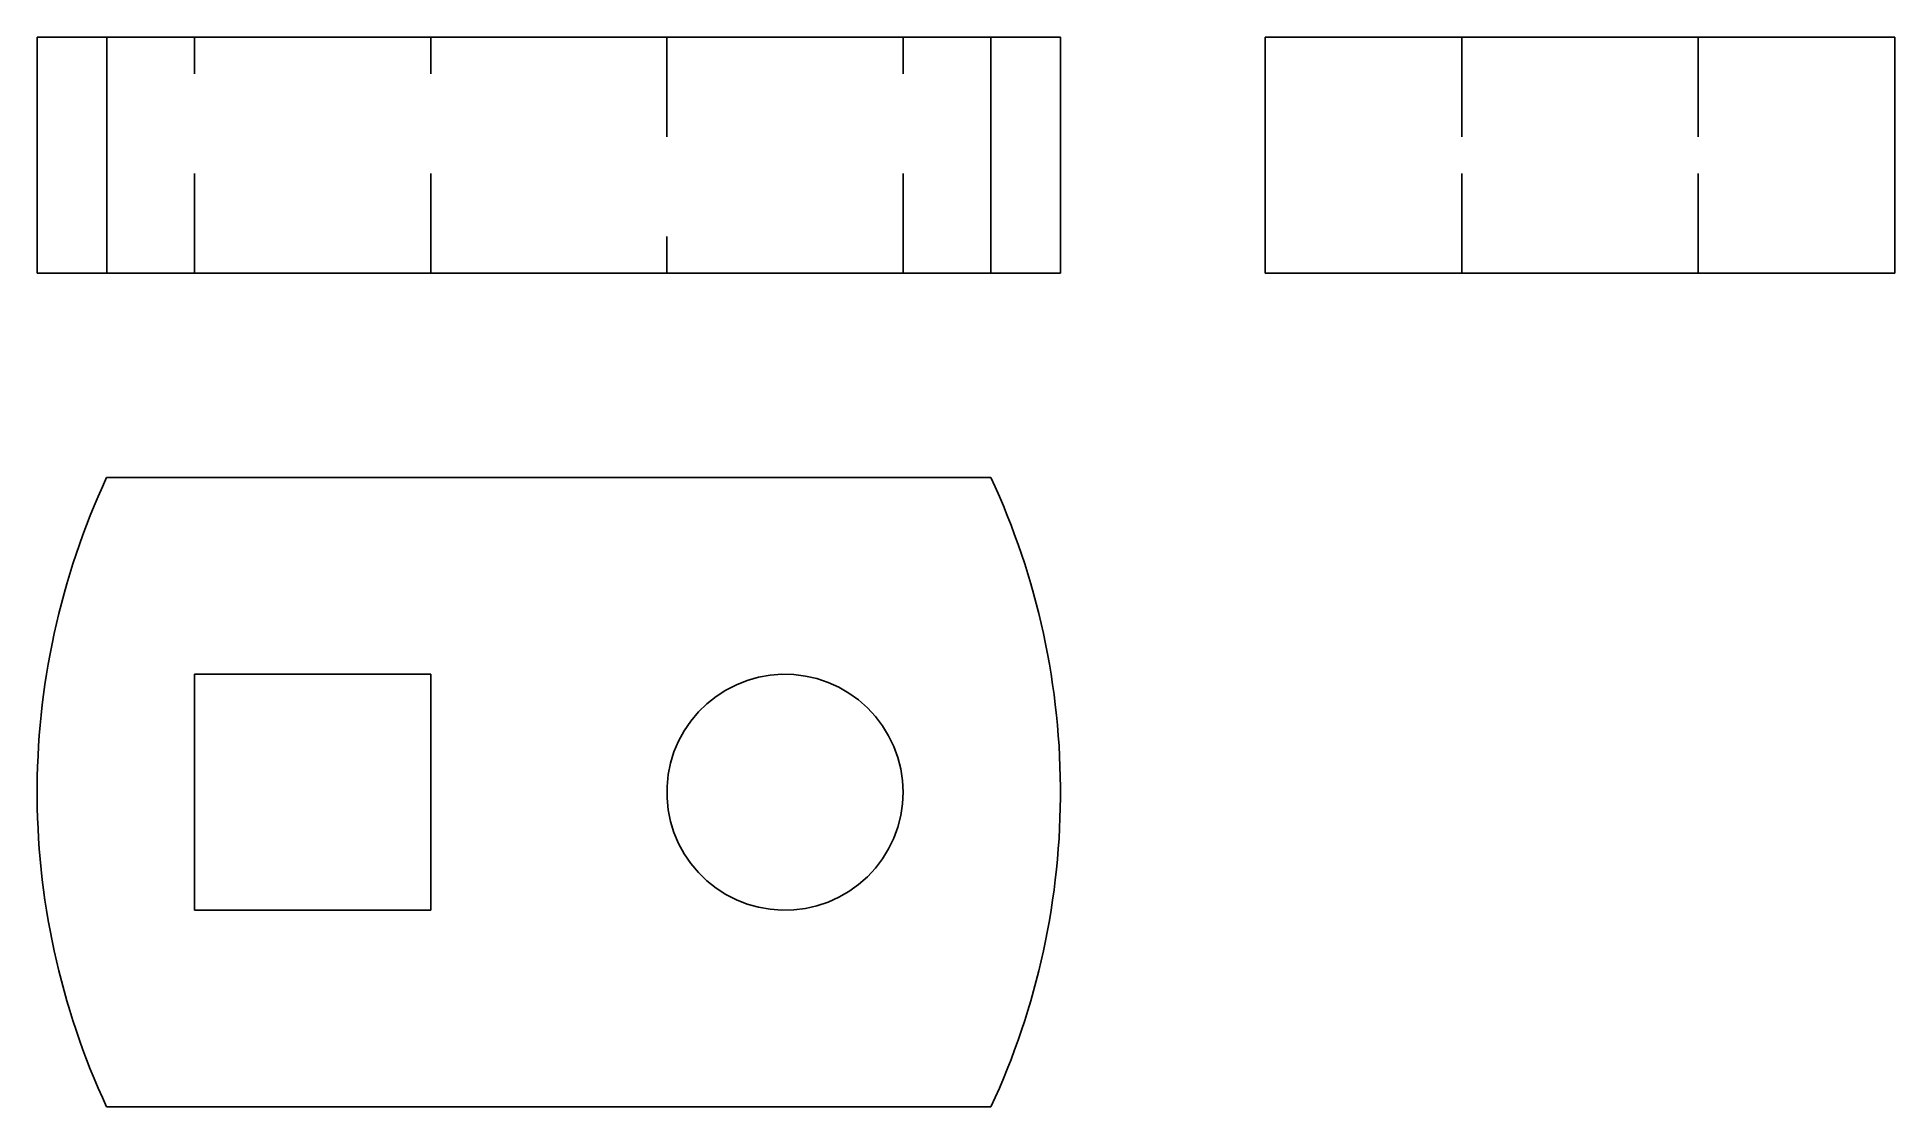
# Model space of a CAD drawing. Extents: x 0 to 1.86, y 0 to 1.07.
import ezdxf

# ---------------------------------------------------------------- set-up
doc = ezdxf.new("R2010")
doc.units = 0
doc.linetypes.add('HIDDEN', pattern=[0.051316, 0.034228, -0.017088])
for name, color, linetype in [('FRONT', 7, 'CONTINUOUS'), ('FRONT_HID', 7, 'HIDDEN'), ('LEFT', 7, 'CONTINUOUS'), ('LEFT_HID', 7, 'HIDDEN'), ('TOP', 7, 'CONTINUOUS')]:
    doc.layers.add(name, color=color, linetype=linetype)

msp = doc.modelspace()

# ---------------------------------------------------------------- linework, layer by layer
at = {"layer": 'FRONT'}
for p, q in [((0.069723, 1.073684), (0, 1.073684)), ((0, 1.073684), (0, 0.836842)), ((0.75, 1.073684), (0.069723, 1.073684)), ((0.069723, 0.836842), (0.069723, 1.073684)), ((0.956593, 1.073684), (0.75, 1.073684)), ((0.956593, 0.836842), (0.956593, 1.073684)), ((1.026316, 1.073684), (0.956593, 1.073684)), ((1.026316, 1.073684), (1.026316, 0.836842)), ((0.069723, 0.836842), (0, 0.836842)), ((0.75, 0.836842), (0.069723, 0.836842)), ((0.956593, 0.836842), (0.75, 0.836842)), ((1.026316, 0.836842), (0.956593, 0.836842))]:
    msp.add_line(p, q, dxfattribs=at)
at = {"layer": 'FRONT_HID', "linetype": 'HIDDEN'}
for p, q in [((0.069723, 1.073684), (0.956593, 1.073684)), ((0.157895, 0.836842), (0.157895, 1.073684)), ((0.157895, 1.073684), (0.394737, 1.073684)), ((0.394737, 1.073684), (0.157895, 1.073684)), ((0.157895, 0.836842), (0.157895, 1.073684)), ((0.394737, 0.836842), (0.394737, 1.073684)), ((0.394737, 0.836842), (0.394737, 1.073684)), ((0.394737, 0.836842), (0.394737, 1.073684)), ((0.868421, 1.073684), (0.631579, 1.073684)), ((0.631579, 1.073684), (0.868421, 1.073684)), ((0.631579, 1.073684), (0.631579, 0.836842)), ((0.868421, 0.836842), (0.868421, 1.073684)), ((0.069723, 0.836842), (0.956593, 0.836842)), ((0.157895, 0.836842), (0.394737, 0.836842)), ((0.394737, 0.836842), (0.157895, 0.836842)), ((0.868421, 0.836842), (0.631579, 0.836842)), ((0.631579, 0.836842), (0.868421, 0.836842))]:
    msp.add_line(p, q, dxfattribs=at)
at = {"layer": 'LEFT'}
for p, q in [((1.231579, 0.836842), (1.231579, 1.073684)), ((1.231579, 1.073684), (1.863158, 1.073684)), ((1.863158, 0.836842), (1.863158, 1.073684)), ((1.231579, 0.836842), (1.863158, 0.836842))]:
    msp.add_line(p, q, dxfattribs=at)
at = {"layer": 'LEFT_HID', "linetype": 'HIDDEN'}
for p, q in [((1.547368, 1.073684), (1.428947, 1.073684)), ((1.428947, 0.836842), (1.428947, 1.073684)), ((1.428947, 0.836842), (1.428947, 1.073684)), ((1.428947, 1.073684), (1.665789, 1.073684)), ((1.547368, 1.073684), (1.428947, 1.073684)), ((1.428947, 1.073684), (1.665789, 1.073684)), ((1.428947, 1.073684), (1.428947, 0.836842)), ((1.665789, 1.073684), (1.547368, 1.073684)), ((1.665789, 1.073684), (1.547368, 1.073684)), ((1.665789, 0.836842), (1.665789, 1.073684)), ((1.665789, 0.836842), (1.665789, 1.073684)), ((1.665789, 1.073684), (1.665789, 0.836842)), ((1.547368, 0.836842), (1.428947, 0.836842)), ((1.428947, 0.836842), (1.665789, 0.836842)), ((1.547368, 0.836842), (1.428947, 0.836842)), ((1.428947, 0.836842), (1.665789, 0.836842)), ((1.665789, 0.836842), (1.547368, 0.836842)), ((1.665789, 0.836842), (1.547368, 0.836842))]:
    msp.add_line(p, q, dxfattribs=at)
at = {"layer": 'TOP'}
for p, q in [((0.065413, 0.622163), (0.061251, 0.61269)), ((0.069705, 0.631579), (0.065413, 0.622163)), ((0.749982, 0.631579), (0.069705, 0.631579)), ((0.956575, 0.631579), (0.749982, 0.631579)), ((0.960867, 0.622163), (0.956575, 0.631579)), ((0.965029, 0.61269), (0.960867, 0.622163)), ((0.05722, 0.603159), (0.053322, 0.593574)), ((0.061251, 0.61269), (0.05722, 0.603159)), ((0.96906, 0.603159), (0.965029, 0.61269)), ((0.972958, 0.593574), (0.96906, 0.603159)), ((0.049556, 0.583936), (0.045923, 0.574247)), ((0.053322, 0.593574), (0.049556, 0.583936)), ((0.976725, 0.583936), (0.972958, 0.593574)), ((0.980357, 0.574247), (0.976725, 0.583936)), ((0.042424, 0.564509), (0.03906, 0.554723)), ((0.045923, 0.574247), (0.042424, 0.564509)), ((0.983856, 0.564509), (0.980357, 0.574247)), ((0.98722, 0.554723), (0.983856, 0.564509)), ((0.035831, 0.544892), (0.032738, 0.535018)), ((0.03906, 0.554723), (0.035831, 0.544892)), ((0.990449, 0.544892), (0.98722, 0.554723)), ((0.993542, 0.535018), (0.990449, 0.544892)), ((0.029782, 0.525101), (0.026963, 0.515145)), ((0.032738, 0.535018), (0.029782, 0.525101)), ((0.996498, 0.525101), (0.993542, 0.535018)), ((0.999318, 0.515145), (0.996498, 0.525101)), ((0.024281, 0.505151), (0.021737, 0.495121)), ((0.026963, 0.515145), (0.024281, 0.505151)), ((1.001999, 0.505151), (0.999318, 0.515145)), ((1.004543, 0.495121), (1.001999, 0.505151)), ((0.019333, 0.485056), (0.017067, 0.47496)), ((0.021737, 0.495121), (0.019333, 0.485056)), ((1.006947, 0.485056), (1.004543, 0.495121)), ((1.009213, 0.47496), (1.006947, 0.485056)), ((0.017067, 0.47496), (0.014941, 0.464833)), ((1.011339, 0.464833), (1.009213, 0.47496)), ((0.012954, 0.454678), (0.011108, 0.444496)), ((0.014941, 0.464833), (0.012954, 0.454678)), ((1.013326, 0.454678), (1.011339, 0.464833)), ((1.015172, 0.444496), (1.013326, 0.454678)), ((0.009403, 0.43429), (0.007838, 0.424061)), ((0.011108, 0.444496), (0.009403, 0.43429)), ((0.394719, 0.434211), (0.157877, 0.434211)), ((0.157877, 0.434211), (0.157877, 0.197368)), ((0.394719, 0.315789), (0.394719, 0.434211)), ((0.723631, 0.431241), (0.712267, 0.428044)), ((0.735257, 0.433291), (0.723631, 0.431241)), ((0.74703, 0.434174), (0.735257, 0.433291)), ((0.758832, 0.433879), (0.74703, 0.434174)), ((0.770546, 0.432411), (0.758832, 0.433879)), ((0.782055, 0.429784), (0.770546, 0.432411)), ((0.793246, 0.426025), (0.782055, 0.429784)), ((1.016877, 0.43429), (1.015172, 0.444496)), ((1.018442, 0.424061), (1.016877, 0.43429)), ((0.006415, 0.413812), (0.005134, 0.403544)), ((0.007838, 0.424061), (0.006415, 0.413812)), ((0.680855, 0.41194), (0.671625, 0.404579)), ((0.690772, 0.418345), (0.680855, 0.41194)), ((0.701277, 0.423731), (0.690772, 0.418345)), ((0.712267, 0.428044), (0.701277, 0.423731)), ((0.804007, 0.421169), (0.793246, 0.426025)), ((0.814231, 0.415266), (0.804007, 0.421169)), ((0.823816, 0.408375), (0.814231, 0.415266)), ((1.019865, 0.413812), (1.018442, 0.424061)), ((1.021146, 0.403544), (1.019865, 0.413812)), ((0.003994, 0.393259), (0.002996, 0.38296)), ((0.005134, 0.403544), (0.003994, 0.393259)), ((0.663173, 0.396336), (0.655585, 0.387293)), ((0.671625, 0.404579), (0.663173, 0.396336)), ((0.832668, 0.400563), (0.823816, 0.408375)), ((0.840698, 0.391909), (0.832668, 0.400563)), ((0.847826, 0.382498), (0.840698, 0.391909)), ((1.022286, 0.393259), (1.021146, 0.403544)), ((1.023284, 0.38296), (1.022286, 0.393259)), ((0.00214, 0.372647), (0.001427, 0.362324)), ((0.002996, 0.38296), (0.00214, 0.372647)), ((0.648935, 0.377538), (0.643288, 0.36717)), ((0.655585, 0.387293), (0.648935, 0.377538)), ((0.853982, 0.372425), (0.847826, 0.382498)), ((1.02414, 0.372647), (1.023284, 0.38296)), ((1.024853, 0.362324), (1.02414, 0.372647)), ((0.001427, 0.362324), (0.000856, 0.351993)), ((0.638703, 0.356292), (0.635223, 0.345011)), ((0.643288, 0.36717), (0.638703, 0.356292)), ((0.859104, 0.361788), (0.853982, 0.372425)), ((0.863142, 0.350695), (0.859104, 0.361788)), ((1.025424, 0.351993), (1.024853, 0.362324)), ((0.000428, 0.341654), (0.000143, 0.33131)), ((0.000856, 0.351993), (0.000428, 0.341654)), ((0.635223, 0.345011), (0.632884, 0.333439)), ((0.866055, 0.339254), (0.863142, 0.350695)), ((0.867815, 0.32758), (0.866055, 0.339254)), ((1.025852, 0.341654), (1.025424, 0.351993)), ((1.026137, 0.33131), (1.025852, 0.341654)), ((0.000143, 0.33131), (0, 0.320963)), ((0, 0.320963), (0, 0.310616)), ((0.632884, 0.333439), (0.631708, 0.321692)), ((0.631708, 0.321692), (0.631708, 0.309887)), ((0.868403, 0.315789), (0.867815, 0.32758)), ((1.02628, 0.320963), (1.026137, 0.33131)), ((1.02628, 0.310616), (1.02628, 0.320963)), ((0, 0.310616), (0.000143, 0.300269)), ((0.000143, 0.300269), (0.000428, 0.289925)), ((0.394719, 0.197368), (0.394719, 0.315789)), ((0.631708, 0.309887), (0.632884, 0.29814)), ((0.632884, 0.29814), (0.635223, 0.286568)), ((0.866055, 0.292325), (0.867815, 0.303999)), ((0.867815, 0.303999), (0.868403, 0.315789)), ((1.025852, 0.289925), (1.026137, 0.300269)), ((1.026137, 0.300269), (1.02628, 0.310616)), ((0.000428, 0.289925), (0.000856, 0.279586)), ((0.000856, 0.279586), (0.001427, 0.269255)), ((0.635223, 0.286568), (0.638703, 0.275287)), ((0.859104, 0.269791), (0.863142, 0.280884)), ((0.863142, 0.280884), (0.866055, 0.292325)), ((1.024853, 0.269255), (1.025424, 0.279586)), ((1.025424, 0.279586), (1.025852, 0.289925)), ((0.001427, 0.269255), (0.00214, 0.258931)), ((0.638703, 0.275287), (0.643288, 0.264409)), ((0.643288, 0.264409), (0.648935, 0.254041)), ((0.853982, 0.259154), (0.859104, 0.269791)), ((1.02414, 0.258931), (1.024853, 0.269255)), ((0.00214, 0.258931), (0.002996, 0.248619)), ((0.002996, 0.248619), (0.003994, 0.23832)), ((0.648935, 0.254041), (0.655585, 0.244286)), ((0.655585, 0.244286), (0.663173, 0.235243)), ((0.840698, 0.23967), (0.847826, 0.249081)), ((0.847826, 0.249081), (0.853982, 0.259154)), ((1.022286, 0.23832), (1.023284, 0.248619)), ((1.023284, 0.248619), (1.02414, 0.258931)), ((0.003994, 0.23832), (0.005134, 0.228035)), ((0.005134, 0.228035), (0.006415, 0.217767)), ((0.663173, 0.235243), (0.671625, 0.227)), ((0.671625, 0.227), (0.680855, 0.219639)), ((0.823816, 0.223204), (0.832668, 0.231016)), ((0.832668, 0.231016), (0.840698, 0.23967)), ((1.019865, 0.217767), (1.021146, 0.228035)), ((1.021146, 0.228035), (1.022286, 0.23832)), ((0.006415, 0.217767), (0.007838, 0.207518)), ((0.007838, 0.207518), (0.009403, 0.197289)), ((0.680855, 0.219639), (0.690772, 0.213234)), ((0.690772, 0.213234), (0.701277, 0.207848)), ((0.701277, 0.207848), (0.712267, 0.203535)), ((0.782055, 0.201794), (0.793246, 0.205554)), ((0.793246, 0.205554), (0.804007, 0.21041)), ((0.804007, 0.21041), (0.814231, 0.216313)), ((0.814231, 0.216313), (0.823816, 0.223204)), ((1.016877, 0.197289), (1.018442, 0.207518)), ((1.018442, 0.207518), (1.019865, 0.217767)), ((0.009403, 0.197289), (0.011108, 0.187083)), ((0.011108, 0.187083), (0.012954, 0.176901)), ((0.157877, 0.197368), (0.394719, 0.197368)), ((0.712267, 0.203535), (0.723631, 0.200337)), ((0.723631, 0.200337), (0.735257, 0.198287)), ((0.735257, 0.198287), (0.74703, 0.197405)), ((0.74703, 0.197405), (0.758832, 0.1977)), ((0.758832, 0.1977), (0.770546, 0.199168)), ((0.770546, 0.199168), (0.782055, 0.201794)), ((1.013326, 0.176901), (1.015172, 0.187083)), ((1.015172, 0.187083), (1.016877, 0.197289)), ((0.012954, 0.176901), (0.014941, 0.166746)), ((1.011339, 0.166746), (1.013326, 0.176901)), ((0.014941, 0.166746), (0.017067, 0.156619)), ((0.017067, 0.156619), (0.019333, 0.146523)), ((1.006947, 0.146523), (1.009213, 0.156619)), ((1.009213, 0.156619), (1.011339, 0.166746)), ((0.019333, 0.146523), (0.021737, 0.136458)), ((0.021737, 0.136458), (0.024281, 0.126428)), ((1.001999, 0.126428), (1.004543, 0.136458)), ((1.004543, 0.136458), (1.006947, 0.146523)), ((0.024281, 0.126428), (0.026963, 0.116434)), ((0.026963, 0.116434), (0.029782, 0.106478)), ((0.996498, 0.106478), (0.999318, 0.116434)), ((0.999318, 0.116434), (1.001999, 0.126428)), ((0.029782, 0.106478), (0.032738, 0.096561)), ((0.032738, 0.096561), (0.035831, 0.086687)), ((0.990449, 0.086687), (0.993542, 0.096561)), ((0.993542, 0.096561), (0.996498, 0.106478)), ((0.035831, 0.086687), (0.03906, 0.076856)), ((0.03906, 0.076856), (0.042424, 0.06707)), ((0.983856, 0.06707), (0.98722, 0.076856)), ((0.98722, 0.076856), (0.990449, 0.086687)), ((0.042424, 0.06707), (0.045923, 0.057332)), ((0.045923, 0.057332), (0.049556, 0.047643)), ((0.976725, 0.047643), (0.980357, 0.057332)), ((0.980357, 0.057332), (0.983856, 0.06707)), ((0.049556, 0.047643), (0.053322, 0.038005)), ((0.053322, 0.038005), (0.05722, 0.02842)), ((0.96906, 0.02842), (0.972958, 0.038005)), ((0.972958, 0.038005), (0.976725, 0.047643)), ((0.05722, 0.02842), (0.061251, 0.018889)), ((0.061251, 0.018889), (0.065413, 0.009416)), ((0.960867, 0.009416), (0.965029, 0.018889)), ((0.965029, 0.018889), (0.96906, 0.02842)), ((0.065413, 0.009416), (0.069705, 0)), ((0.069705, 0), (0.956575, 0)), ((0.956575, 0), (0.960867, 0.009416))]:
    msp.add_line(p, q, dxfattribs=at)

doc.saveas('drawing.dxf')
